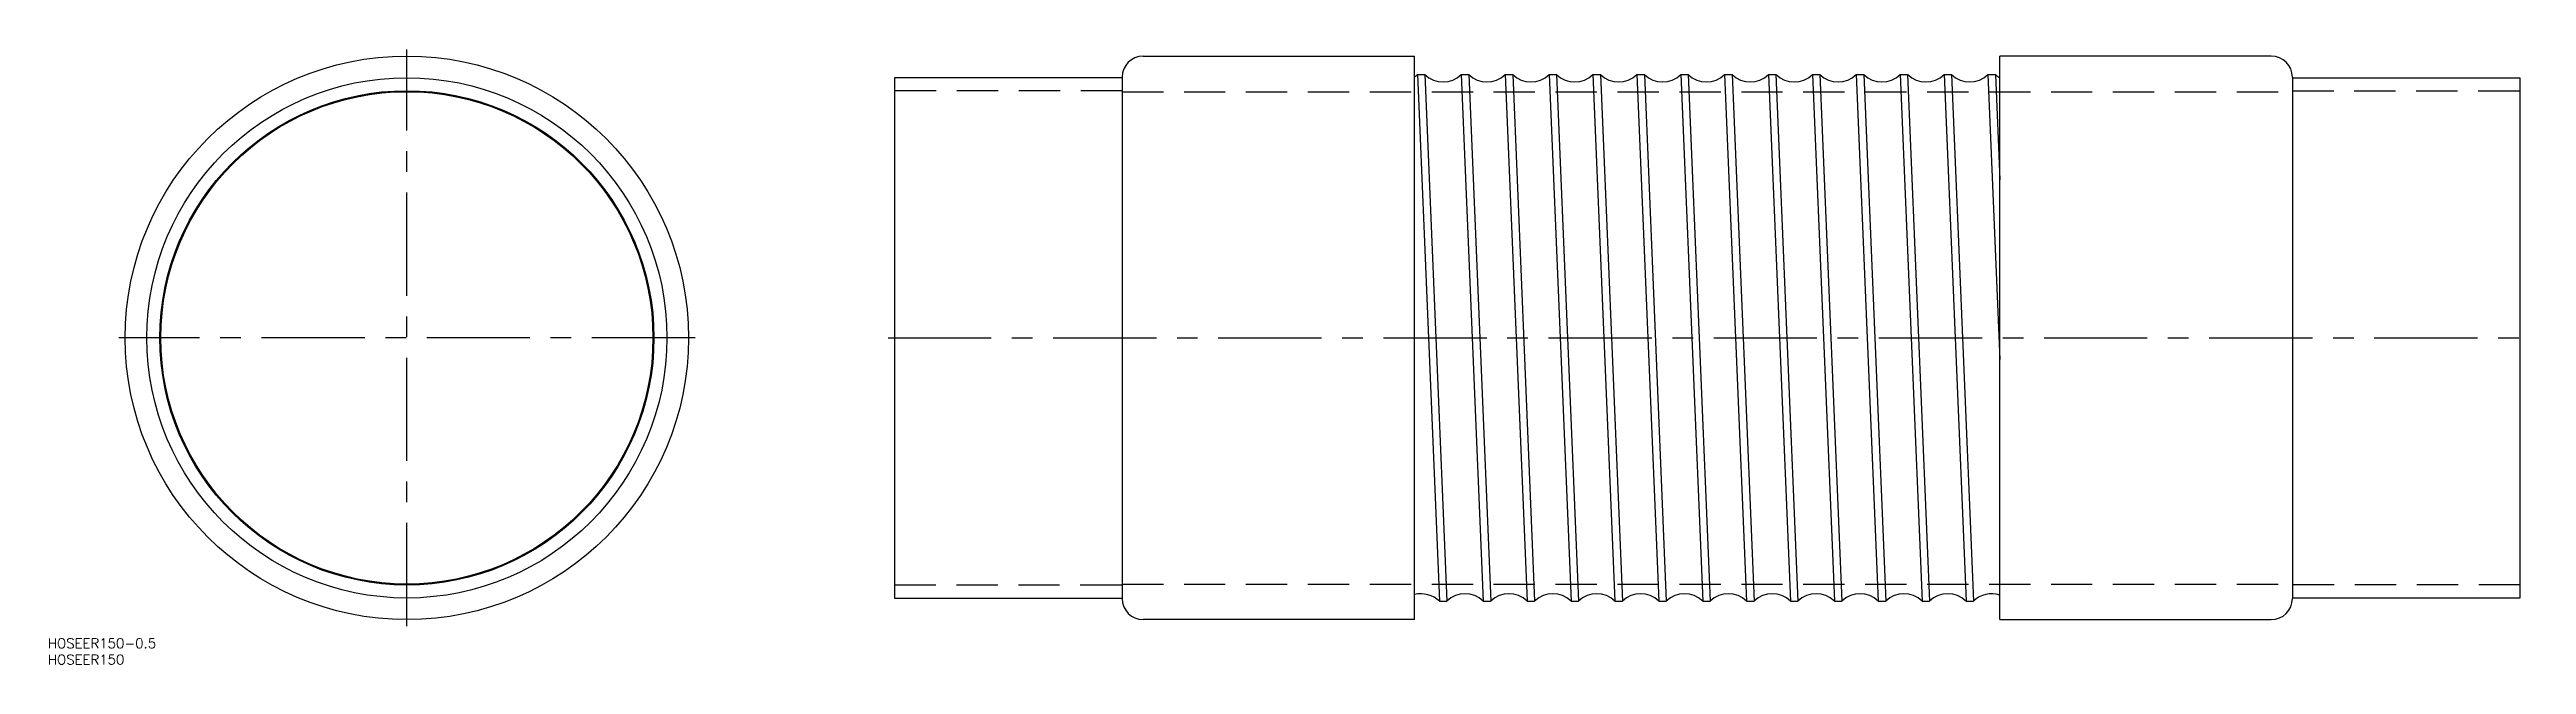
# Model space of a CAD drawing. Extents: x -110 to 652, y -100 to 89.
import ezdxf

# ---------------------------------------------------------------- set-up
doc = ezdxf.new("R2010")
doc.units = 0
doc.linetypes.add('CENTER', pattern=[50.8, 31.75, -6.35, 6.35, -6.35])
doc.linetypes.add('DASHED', pattern=[19.05, 12.7, -6.35])
doc.layers.get('0').update_dxf_attribs({"linetype": 'CONTINUOUS'})
doc.layers.add('CENTER', color=1, linetype='CENTER')
doc.styles.get("Standard").update_dxf_attribs({"font": 'txt.shx', "height": 3, "bigfont": 'bigfont.shx'})

msp = doc.modelspace()

# ---------------------------------------------------------------- linework, layer by layer
at = {"color": 7, "linetype": 'CONTINUOUS'}
for p, q in [((226.5, 86.65), (310, 86.65)), ((310, -86.65), (310, 86.65)), ((490, -86.65), (490, 86.65)), ((573.5, 86.65), (490, 86.65)), ((150, 80), (150, -80)), ((220, 80), (150, 80)), ((220, 80.15), (220, -80.15)), ((310.85, 81), (317.6, -81)), ((310.85, 81), (313.15, 81)), ((313.15, 81), (319.9, -81)), ((324.35, 81), (331.1, -81)), ((324.35, 81), (326.65, 81)), ((326.65, 81), (333.4, -81)), ((337.85, 81), (344.6, -81)), ((337.85, 81), (340.15, 81)), ((340.15, 81), (346.9, -81)), ((351.35, 81), (358.1, -81)), ((351.35, 81), (353.65, 81)), ((353.65, 81), (360.4, -81)), ((364.85, 81), (371.6, -81)), ((364.85, 81), (367.15, 81)), ((367.15, 81), (373.9, -81)), ((378.35, 81), (385.1, -81)), ((378.35, 81), (380.65, 81)), ((380.65, 81), (387.4, -81)), ((391.85, 81), (398.6, -81)), ((391.85, 81), (394.15, 81)), ((394.15, 81), (400.9, -81)), ((405.35, 81), (412.1, -81)), ((405.35, 81), (407.65, 81)), ((407.65, 81), (414.4, -81)), ((418.85, 81), (425.6, -81)), ((418.85, 81), (421.15, 81)), ((421.15, 81), (427.9, -81)), ((432.35, 81), (439.1, -81)), ((432.35, 81), (434.65, 81)), ((434.65, 81), (441.4, -81)), ((445.85, 81), (452.6, -81)), ((445.85, 81), (448.15, 81)), ((448.15, 81), (454.9, -81)), ((459.35, 81), (466.1, -81)), ((459.35, 81), (461.65, 81)), ((461.65, 81), (468.4, -81)), ((472.85, 81), (479.6, -81)), ((472.85, 81), (475.15, 81)), ((475.15, 81), (481.9, -81)), ((486.35, 81), (490, -6.62)), ((486.35, 81), (488.65, 81)), ((488.65, 81), (490, 48.62)), ((580, 80.15), (580, -80.15)), ((580, 80), (650, 80)), ((650, 80), (650, -80)), ((150, -80), (220, -80)), ((317.6, -81), (319.9, -81)), ((331.1, -81), (333.4, -81)), ((344.6, -81), (346.9, -81)), ((358.1, -81), (360.4, -81)), ((371.6, -81), (373.9, -81)), ((385.1, -81), (387.4, -81)), ((398.6, -81), (400.9, -81)), ((412.1, -81), (414.4, -81)), ((425.6, -81), (427.9, -81)), ((439.1, -81), (441.4, -81)), ((452.6, -81), (454.9, -81)), ((466.1, -81), (468.4, -81)), ((479.6, -81), (481.9, -81)), ((650, -80), (580, -80)), ((310, -86.65), (226.5, -86.65)), ((490, -86.65), (573.5, -86.65))]:
    msp.add_line(p, q, dxfattribs=at)
at = {"color": 3, "linetype": 'DASHED'}
for p, q in [((220, 76), (150, 76)), ((220, 75.7), (580, 75.7)), ((580, 76), (650, 76)), ((150, -76), (220, -76)), ((220, -75.7), (580, -75.7)), ((650, -76), (580, -76))]:
    msp.add_line(p, q, dxfattribs=at)
at = {"color": 7, "linetype": 'CONTINUOUS'}
for radius in [86.65, 80, 76, 75.7]:
    msp.add_circle((0, 0), radius, dxfattribs=at)
for centre, radius, start, end in [((226.5, 80.15), 6.5, 90, 180), ((573.5, 80.15), 6.5, 0, 90), ((305.25, 86.66), 7.96, 306.61737, 314.67459), ((318.75, 86.66), 7.96, 225.32541, 314.67459), ((332.25, 86.66), 7.96, 225.32541, 314.67459), ((345.75, 86.66), 7.96, 225.32541, 314.67459), ((359.25, 86.66), 7.96, 225.32541, 314.67459), ((372.75, 86.66), 7.96, 225.32541, 314.67459), ((386.25, 86.66), 7.96, 225.32541, 314.67459), ((399.75, 86.66), 7.96, 225.32541, 314.67459), ((413.25, 86.66), 7.96, 225.32541, 314.67459), ((426.75, 86.66), 7.96, 225.32541, 314.67459), ((440.25, 86.66), 7.96, 225.32541, 314.67459), ((453.75, 86.66), 7.96, 225.32541, 314.67459), ((467.25, 86.66), 7.96, 225.32541, 314.67459), ((480.75, 86.66), 7.96, 225.32541, 314.67459), ((494.25, 86.66), 7.96, 225.32541, 237.74542), ((226.5, -80.15), 6.5, 180, 270), ((312, -86.66), 7.96, 45.32541, 104.54525), ((325.5, -86.66), 7.96, 45.32541, 134.67459), ((339, -86.66), 7.96, 45.32541, 134.67459), ((352.5, -86.66), 7.96, 45.32541, 134.67459), ((366, -86.66), 7.96, 45.32541, 134.67459), ((379.5, -86.66), 7.96, 45.32541, 134.67459), ((393, -86.66), 7.96, 45.32541, 134.67459), ((406.5, -86.66), 7.96, 45.32541, 134.67459), ((420, -86.66), 7.96, 45.32541, 134.67459), ((433.5, -86.66), 7.96, 45.32541, 134.67459), ((447, -86.66), 7.96, 45.32541, 134.67459), ((460.5, -86.66), 7.96, 45.32541, 134.67459), ((474, -86.66), 7.96, 45.32541, 134.67459), ((487.5, -86.66), 7.96, 71.70373, 134.67459), ((573.5, -80.15), 6.5, 270, 0)]:
    msp.add_arc(centre, radius, start, end, dxfattribs=at)
at = {"layer": 'CENTER', "color": 1, "linetype": 'CENTER'}
for p, q in [((0, -88.65), (0, 88.65)), ((88.65, 0), (-88.65, 0)), ((148, 0), (652, 0))]:
    msp.add_line(p, q, dxfattribs=at)

# ---------------------------------------------------------------- texts
at = {"color": 7, "linetype": 'CONTINUOUS'}
for s, p in [('HOSEER150-0.5', (-110.44, -95.43)), ('HOSEER150', (-110.44, -100.43))]:
    msp.add_text(s, height=3, dxfattribs=at).set_placement(p)

doc.saveas('drawing.dxf')
